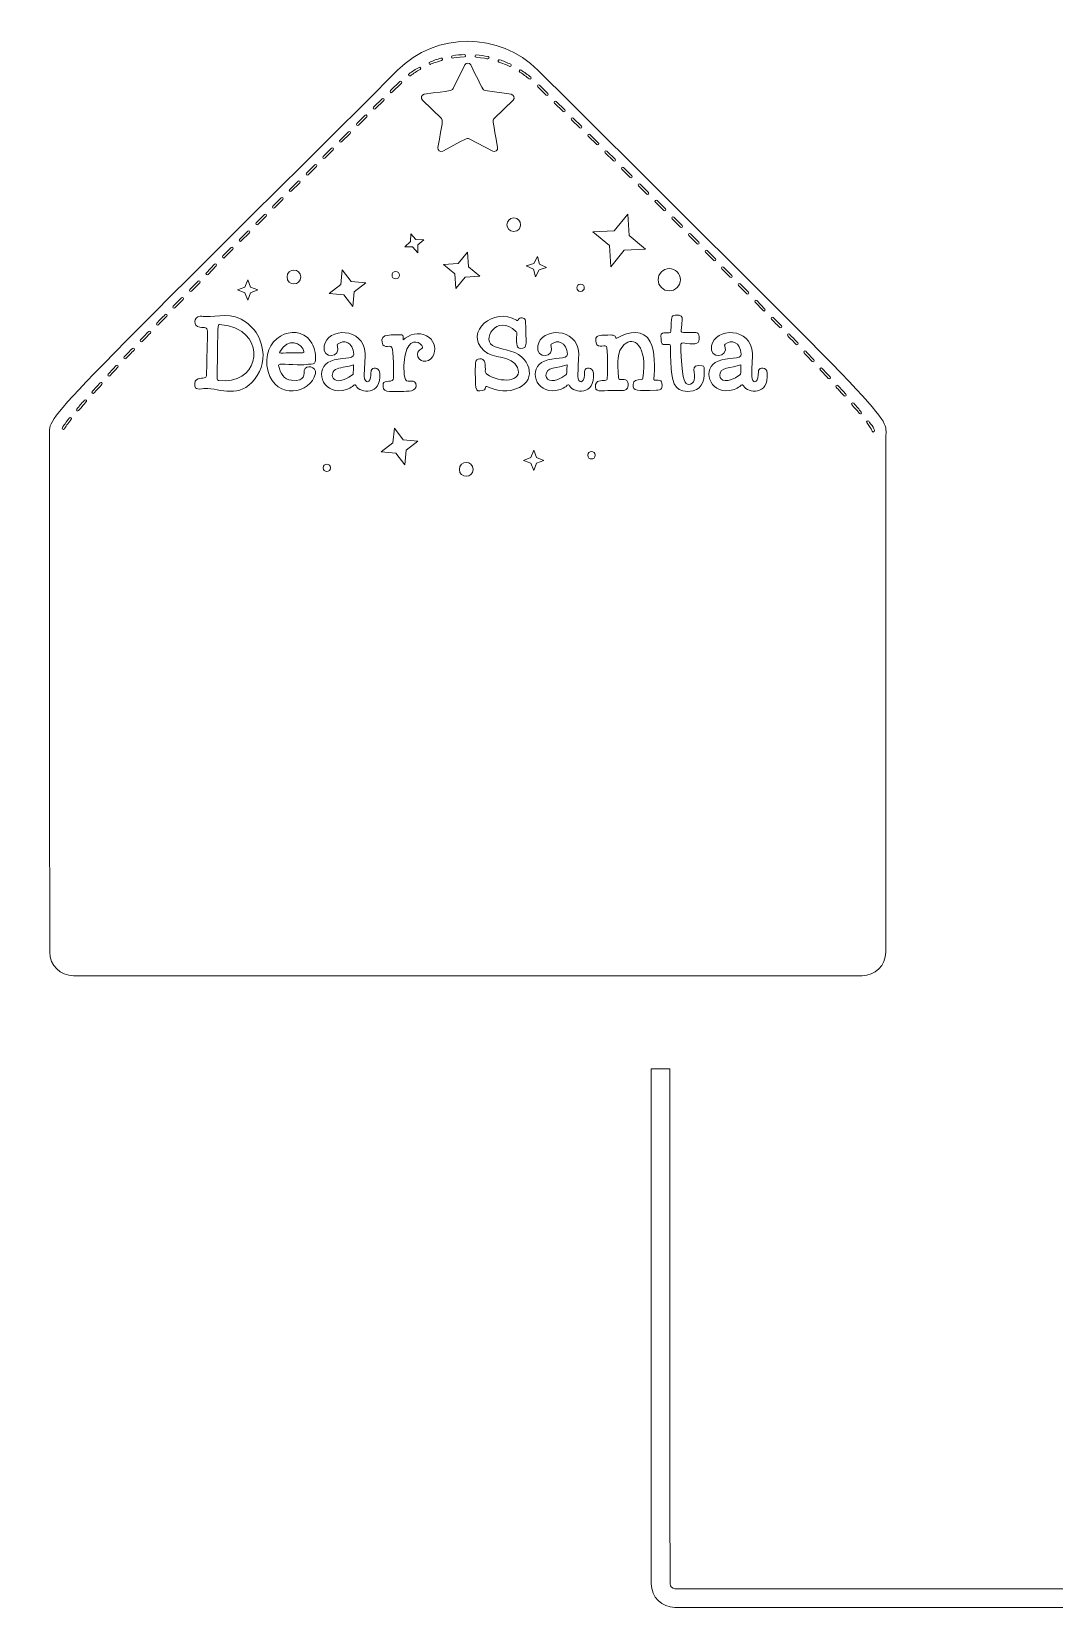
# Model space of a CAD drawing. Header units: inches. Extents: x 0.9 to 13, y 0.4 to 9.7.
# Drawn here: x 0.89 to 6.93, y 0.37 to 9.69 of the extents above; entities that cross this region are included whole.
import ezdxf

# ---------------------------------------------------------------- set-up
doc = ezdxf.new("R2010")
doc.units = ezdxf.units.IN
doc.header["$MEASUREMENT"] = 0
doc.layers.add('_U+0421_U+043B_U+043E_U+0439 1', color=7, linetype='Continuous')

msp = doc.modelspace()

# ---------------------------------------------------------------- linework, layer by layer
at = {"layer": '_U+0421_U+043B_U+043E_U+0439 1', "color": 7, "lineweight": 9, "true_color": 0xffffff}
for points in [[(4.4106, 8.6104), (4.3308, 8.5131), (4.2052, 8.5056), (4.3025, 8.4258), (4.31, 8.3002), (4.3898, 8.3974), (4.5154, 8.405), (4.4182, 8.4848), (4.4106, 8.6104)], [(3.1698, 8.3825), (3.1708, 8.429), (3.2055, 8.4598), (3.1591, 8.4608), (3.1282, 8.4955), (3.1273, 8.4491), (3.0925, 8.4182), (3.139, 8.4173), (3.1698, 8.3825)], [(3.5358, 8.2446), (3.4686, 8.2998), (3.4634, 8.3866), (3.4082, 8.3193), (3.3214, 8.3141), (3.3886, 8.259), (3.3938, 8.1722), (3.449, 8.2394), (3.5358, 8.2446)], [(3.8528, 8.2854), (3.8659, 8.2408), (3.8865, 8.2824), (3.9311, 8.2955), (3.8895, 8.3162), (3.8764, 8.3607), (3.8557, 8.3191), (3.8112, 8.306), (3.8528, 8.2854)], [(2.1647, 8.1026), (2.1817, 8.1458), (2.2249, 8.1628), (2.1817, 8.1797), (2.1647, 8.223), (2.1478, 8.1797), (2.1045, 8.1628), (2.1478, 8.1458), (2.1647, 8.1026)], [(2.7145, 8.1945), (2.6456, 8.1416), (2.7322, 8.1336), (2.7851, 8.0646), (2.7931, 8.1512), (2.8621, 8.2041), (2.7755, 8.2122), (2.7226, 8.2811), (2.7145, 8.1945)], [(3.0312, 7.3459), (3.0232, 7.2594), (2.9542, 7.2064), (3.0408, 7.1984), (3.0937, 7.1294), (3.1017, 7.216), (3.1707, 7.269), (3.0841, 7.277), (3.0312, 7.3459)], [(3.8553, 7.2154), (3.8383, 7.1721), (3.7951, 7.1552), (3.8383, 7.1382), (3.8553, 7.095), (3.8722, 7.1382), (3.9154, 7.1552), (3.8722, 7.1721), (3.8553, 7.2154)]]:
    msp.add_lwpolyline(points, dxfattribs=at)
at = {"layer": '_U+0421_U+043B_U+043E_U+0439 1', "color": 12, "lineweight": 9, "true_color": 0xe30613}
for points, knots in [([(3.88, 9.4618), (3.651, 9.6909), (3.2796, 9.6912), (3.0504, 9.4618), (0.887, 7.3067), (0.9935, 7.4288), (0.9935, 7.292), (0.9935, 5.2365), (0.9942, 4.5053), (0.9946, 4.2468), (0.9948, 4.1695), (1.0575, 4.107), (1.1347, 4.107), (1.2131, 4.107), (5.7172, 4.107), (5.7956, 4.107), (5.8728, 4.107), (5.9355, 4.1695), (5.9357, 4.2468), (5.9369, 4.9602), (5.9368, 7.3056), (5.9368, 7.2926), (5.9368, 7.4287), (6.0414, 7.3087), (3.88, 9.4618)], [0, 0, 0, 0, 1, 1, 1, 2, 2, 2, 3, 3, 3, 4, 4, 4, 5, 5, 5, 6, 6, 6, 7, 7, 7, 8, 8, 8, 8]), ([(3.7332, 9.2861), (3.7332, 9.2861), (3.6211, 9.1768), (3.6211, 9.1768), (3.6089, 9.1649), (3.6159, 9.1563), (3.6419, 9.0049), (3.6447, 8.9887), (3.6276, 8.9762), (3.613, 8.9839), (3.613, 8.9839), (3.4744, 9.0568), (3.4744, 9.0568), (3.4605, 9.0641), (3.4604, 9.0591), (3.3173, 8.9839), (3.3027, 8.9762), (3.2856, 8.9887), (3.2884, 9.0049), (3.3144, 9.1563), (3.3214, 9.1649), (3.3092, 9.1768), (3.3092, 9.1768), (3.1971, 9.2861), (3.1971, 9.2861), (3.1852, 9.2976), (3.1918, 9.3177), (3.2081, 9.3201), (3.369, 9.3434), (3.3712, 9.3396), (3.378, 9.3535), (3.378, 9.3535), (3.4473, 9.4938), (3.4473, 9.4938), (3.4546, 9.5086), (3.4757, 9.5086), (3.483, 9.4938), (3.5578, 9.3422), (3.5532, 9.3446), (3.5673, 9.3426), (3.5673, 9.3426), (3.7222, 9.32), (3.7222, 9.32), (3.7385, 9.3177), (3.7451, 9.2976), (3.7332, 9.2861)], [0, 0, 0, 0, 1, 1, 1, 2, 2, 2, 3, 3, 3, 4, 4, 4, 5, 5, 5, 6, 6, 6, 7, 7, 7, 8, 8, 8, 9, 9, 9, 10, 10, 10, 11, 11, 11, 12, 12, 12, 13, 13, 13, 14, 14, 14, 15, 15, 15, 15]), ([(9.3806, 3.5566), (9.3806, 3.5566), (9.3799, 0.7548), (9.3795, 0.511), (9.3794, 0.4951), (9.3664, 0.4822), (9.3505, 0.4822), (9.3505, 0.4822), (4.6897, 0.4822), (4.6897, 0.4822), (4.6737, 0.4822), (4.6607, 0.4951), (4.6607, 0.511), (4.6602, 0.7548), (4.6595, 3.5566), (4.6595, 3.5566), (4.6595, 3.5566), (4.5484, 3.5566), (4.5484, 3.5566), (4.5484, 3.5566), (4.5491, 0.7694), (4.5496, 0.5108), (4.5497, 0.4336), (4.6124, 0.3711), (4.6897, 0.3711), (4.6897, 0.3711), (9.3505, 0.3711), (9.3505, 0.3711), (9.4278, 0.3711), (9.4904, 0.4336), (9.4906, 0.5108), (9.491, 0.7694), (9.4917, 3.5566), (9.4917, 3.5566), (9.4917, 3.5566), (9.3806, 3.5566), (9.3806, 3.5566)], [0, 0, 0, 0, 1, 1, 1, 2, 2, 2, 3, 3, 3, 4, 4, 4, 5, 5, 5, 6, 6, 6, 7, 7, 7, 8, 8, 8, 9, 9, 9, 10, 10, 10, 11, 11, 11, 12, 12, 12, 12])]:
    msp.add_open_spline(points, degree=3, knots=knots, dxfattribs=at)
at = {"layer": '_U+0421_U+043B_U+043E_U+0439 1', "color": 7, "lineweight": 9, "true_color": 0xffffff}
for points, knots in [([(3.3068, 9.5334), (3.2842, 9.5271), (3.2618, 9.5193), (3.2402, 9.5104), (3.2333, 9.5075), (3.2353, 9.497), (3.2429, 9.497), (3.2429, 9.497), (3.2796, 9.5114), (3.3105, 9.52), (3.3193, 9.5224), (3.3157, 9.5358), (3.3068, 9.5334)], [0, 0, 0, 0, 1, 1, 1, 2, 2, 2, 3, 3, 3, 4, 4, 4, 4]), ([(3.3766, 9.5344), (3.3766, 9.5344), (3.4086, 9.5396), (3.4461, 9.5408), (3.4559, 9.5411), (3.4542, 9.5559), (3.4456, 9.5547), (3.4222, 9.5539), (3.3987, 9.5517), (3.3756, 9.5482), (3.3672, 9.5469), (3.3681, 9.5344), (3.3766, 9.5344)], [0, 0, 0, 0, 1, 1, 1, 2, 2, 2, 3, 3, 3, 4, 4, 4, 4]), ([(3.5148, 9.539), (3.5515, 9.5358), (3.5842, 9.5289), (3.5842, 9.5289), (3.5925, 9.5289), (3.5938, 9.5409), (3.5857, 9.5426), (3.5628, 9.5474), (3.5394, 9.5508), (3.516, 9.5528), (3.5071, 9.5539), (3.5055, 9.5398), (3.5148, 9.539)], [0, 0, 0, 0, 1, 1, 1, 2, 2, 2, 3, 3, 3, 4, 4, 4, 4]), ([(3.6491, 9.5109), (3.6777, 9.5012), (3.7158, 9.4843), (3.7158, 9.4843), (3.7231, 9.4843), (3.7254, 9.4943), (3.7188, 9.4975), (3.6977, 9.5076), (3.6758, 9.5166), (3.6536, 9.5241), (3.6449, 9.527), (3.6404, 9.5139), (3.6491, 9.5109)], [0, 0, 0, 0, 1, 1, 1, 2, 2, 2, 3, 3, 3, 4, 4, 4, 4]), ([(3.1263, 9.4299), (3.1446, 9.4435), (3.164, 9.4561), (3.1839, 9.4674), (3.1918, 9.4719), (3.185, 9.484), (3.177, 9.4794), (3.1567, 9.4679), (3.1368, 9.455), (3.118, 9.441), (3.1107, 9.4356), (3.1189, 9.4244), (3.1263, 9.4299)], [0, 0, 0, 0, 1, 1, 1, 2, 2, 2, 3, 3, 3, 4, 4, 4, 4]), ([(3.7728, 9.4515), (3.7919, 9.4392), (3.8106, 9.4255), (3.8282, 9.4109), (3.8353, 9.405), (3.8441, 9.4157), (3.8371, 9.4216), (3.8191, 9.4365), (3.7999, 9.4505), (3.7803, 9.4632), (3.7725, 9.4682), (3.765, 9.4564), (3.7728, 9.4515)], [0, 0, 0, 0, 1, 1, 1, 2, 2, 2, 3, 3, 3, 4, 4, 4, 4]), ([(3.0182, 9.3316), (3.0182, 9.3316), (3.0738, 9.3856), (3.0738, 9.3856), (3.0804, 9.392), (3.0709, 9.402), (3.0642, 9.3957), (3.0642, 9.3957), (3.0086, 9.3415), (3.0086, 9.3415), (3.002, 9.3351), (3.0117, 9.3251), (3.0182, 9.3316)], [0, 0, 0, 0, 1, 1, 1, 2, 2, 2, 3, 3, 3, 4, 4, 4, 4]), ([(3.9287, 9.3153), (3.9353, 9.3089), (3.945, 9.3189), (3.9384, 9.3253), (3.9384, 9.3253), (3.8886, 9.3739), (3.8886, 9.3739), (3.882, 9.3803), (3.8723, 9.3703), (3.8789, 9.3639), (3.8789, 9.3639), (3.9287, 9.3153), (3.9287, 9.3153)], [0, 0, 0, 0, 1, 1, 1, 2, 2, 2, 3, 3, 3, 4, 4, 4, 4]), ([(2.9187, 9.2343), (2.9187, 9.2343), (2.9684, 9.283), (2.9684, 9.283), (2.975, 9.2894), (2.9654, 9.2993), (2.9587, 9.2929), (2.9587, 9.2929), (2.909, 9.2443), (2.909, 9.2443), (2.9024, 9.2378), (2.9121, 9.2279), (2.9187, 9.2343)], [0, 0, 0, 0, 1, 1, 1, 2, 2, 2, 3, 3, 3, 4, 4, 4, 4]), ([(4.0283, 9.2181), (4.0348, 9.2117), (4.0445, 9.2216), (4.038, 9.228), (4.038, 9.228), (3.9882, 9.2767), (3.9882, 9.2767), (3.9816, 9.2831), (3.9719, 9.2731), (3.9785, 9.2667), (3.9785, 9.2667), (4.0283, 9.2181), (4.0283, 9.2181)], [0, 0, 0, 0, 1, 1, 1, 2, 2, 2, 3, 3, 3, 4, 4, 4, 4]), ([(2.8192, 9.137), (2.8192, 9.137), (2.8689, 9.1857), (2.8689, 9.1857), (2.8755, 9.1921), (2.8658, 9.202), (2.8592, 9.1956), (2.8592, 9.1956), (2.8095, 9.1469), (2.8095, 9.1469), (2.8029, 9.1405), (2.8126, 9.1306), (2.8192, 9.137)], [0, 0, 0, 0, 1, 1, 1, 2, 2, 2, 3, 3, 3, 4, 4, 4, 4]), ([(4.1277, 9.1208), (4.1343, 9.1143), (4.144, 9.1243), (4.1375, 9.1307), (4.1375, 9.1307), (4.0877, 9.1794), (4.0877, 9.1794), (4.0812, 9.1858), (4.0714, 9.1759), (4.078, 9.1694), (4.078, 9.1694), (4.1277, 9.1208), (4.1277, 9.1208)], [0, 0, 0, 0, 1, 1, 1, 2, 2, 2, 3, 3, 3, 4, 4, 4, 4]), ([(2.7198, 9.0396), (2.7198, 9.0396), (2.7695, 9.0883), (2.7695, 9.0883), (2.7761, 9.0948), (2.7663, 9.1047), (2.7598, 9.0982), (2.7598, 9.0982), (2.7101, 9.0495), (2.7101, 9.0495), (2.7035, 9.0431), (2.7133, 9.0332), (2.7198, 9.0396)], [0, 0, 0, 0, 1, 1, 1, 2, 2, 2, 3, 3, 3, 4, 4, 4, 4]), ([(4.2271, 9.0233), (4.2337, 9.0169), (4.2434, 9.0268), (4.2368, 9.0332), (4.2368, 9.0332), (4.1872, 9.082), (4.1872, 9.082), (4.1806, 9.0884), (4.1709, 9.0785), (4.1774, 9.072), (4.1774, 9.072), (4.2271, 9.0233), (4.2271, 9.0233)], [0, 0, 0, 0, 1, 1, 1, 2, 2, 2, 3, 3, 3, 4, 4, 4, 4]), ([(2.6108, 8.952), (2.6108, 8.952), (2.6604, 9.0007), (2.6604, 9.0007), (2.667, 9.0072), (2.6767, 8.9973), (2.6702, 8.9908), (2.6702, 8.9908), (2.6205, 8.9421), (2.6205, 8.9421), (2.614, 8.9356), (2.6043, 8.9455), (2.6108, 8.952)], [0, 0, 0, 0, 1, 1, 1, 2, 2, 2, 3, 3, 3, 4, 4, 4, 4]), ([(4.3263, 8.9257), (4.3329, 8.9193), (4.3426, 8.9292), (4.3361, 8.9357), (4.3361, 8.9357), (4.2865, 8.9844), (4.2865, 8.9844), (4.2799, 8.9909), (4.2702, 8.9809), (4.2767, 8.9745), (4.2767, 8.9745), (4.3263, 8.9257), (4.3263, 8.9257)], [0, 0, 0, 0, 1, 1, 1, 2, 2, 2, 3, 3, 3, 4, 4, 4, 4]), ([(2.5612, 8.9031), (2.5612, 8.9031), (2.5117, 8.8543), (2.5117, 8.8543), (2.5051, 8.8478), (2.5149, 8.8379), (2.5214, 8.8444), (2.5214, 8.8444), (2.571, 8.8932), (2.571, 8.8932), (2.5775, 8.8997), (2.5678, 8.9096), (2.5612, 8.9031)], [0, 0, 0, 0, 1, 1, 1, 2, 2, 2, 3, 3, 3, 4, 4, 4, 4]), ([(4.4255, 8.8281), (4.432, 8.8216), (4.4418, 8.8315), (4.4352, 8.838), (4.4352, 8.838), (4.3857, 8.8868), (4.3857, 8.8868), (4.3791, 8.8933), (4.3694, 8.8834), (4.3759, 8.8769), (4.3759, 8.8769), (4.4255, 8.8281), (4.4255, 8.8281)], [0, 0, 0, 0, 1, 1, 1, 2, 2, 2, 3, 3, 3, 4, 4, 4, 4]), ([(2.4224, 8.7466), (2.4224, 8.7466), (2.4719, 8.7955), (2.4719, 8.7955), (2.4784, 8.802), (2.4686, 8.8119), (2.4621, 8.8054), (2.4621, 8.8054), (2.4126, 8.7565), (2.4126, 8.7565), (2.4061, 8.75), (2.4159, 8.7402), (2.4224, 8.7466)], [0, 0, 0, 0, 1, 1, 1, 2, 2, 2, 3, 3, 3, 4, 4, 4, 4]), ([(4.5244, 8.7303), (4.5309, 8.7238), (4.5407, 8.7337), (4.5342, 8.7401), (4.5342, 8.7401), (4.4847, 8.7891), (4.4847, 8.7891), (4.4782, 8.7955), (4.4684, 8.7856), (4.475, 8.7792), (4.475, 8.7792), (4.5244, 8.7303), (4.5244, 8.7303)], [0, 0, 0, 0, 1, 1, 1, 2, 2, 2, 3, 3, 3, 4, 4, 4, 4]), ([(2.3236, 8.6487), (2.3236, 8.6487), (2.373, 8.6977), (2.373, 8.6977), (2.3795, 8.7042), (2.3697, 8.714), (2.3632, 8.7075), (2.3632, 8.7075), (2.3138, 8.6586), (2.3138, 8.6586), (2.3073, 8.6521), (2.3171, 8.6422), (2.3236, 8.6487)], [0, 0, 0, 0, 1, 1, 1, 2, 2, 2, 3, 3, 3, 4, 4, 4, 4]), ([(4.6233, 8.6323), (4.6298, 8.6259), (4.6396, 8.6357), (4.6331, 8.6422), (4.6331, 8.6422), (4.5837, 8.6912), (4.5837, 8.6912), (4.5771, 8.6977), (4.5674, 8.6878), (4.5739, 8.6813), (4.5739, 8.6813), (4.6233, 8.6323), (4.6233, 8.6323)], [0, 0, 0, 0, 1, 1, 1, 2, 2, 2, 3, 3, 3, 4, 4, 4, 4]), ([(2.2644, 8.6095), (2.2644, 8.6095), (2.2151, 8.5604), (2.2151, 8.5604), (2.2086, 8.5539), (2.2184, 8.5441), (2.2249, 8.5506), (2.2249, 8.5506), (2.2742, 8.5997), (2.2742, 8.5997), (2.2807, 8.6062), (2.2709, 8.616), (2.2644, 8.6095)], [0, 0, 0, 0, 1, 1, 1, 2, 2, 2, 3, 3, 3, 4, 4, 4, 4]), ([(3.7372, 8.5081), (3.7907, 8.5081), (3.7908, 8.5891), (3.7372, 8.5891), (3.6837, 8.5891), (3.6836, 8.5081), (3.7372, 8.5081)], [0, 0, 0, 0, 1, 1, 1, 2, 2, 2, 2]), ([(4.7219, 8.5342), (4.7284, 8.5277), (4.7382, 8.5375), (4.7317, 8.544), (4.7317, 8.544), (4.6824, 8.5931), (4.6824, 8.5931), (4.6759, 8.5996), (4.6661, 8.5898), (4.6726, 8.5833), (4.6726, 8.5833), (4.7219, 8.5342), (4.7219, 8.5342)], [0, 0, 0, 0, 1, 1, 1, 2, 2, 2, 3, 3, 3, 4, 4, 4, 4]), ([(2.1264, 8.4524), (2.1264, 8.4524), (2.1756, 8.5015), (2.1756, 8.5015), (2.1821, 8.508), (2.1723, 8.5178), (2.1658, 8.5113), (2.1658, 8.5113), (2.1165, 8.4622), (2.1165, 8.4622), (2.1101, 8.4557), (2.1199, 8.4459), (2.1264, 8.4524)], [0, 0, 0, 0, 1, 1, 1, 2, 2, 2, 3, 3, 3, 4, 4, 4, 4]), ([(4.8204, 8.4359), (4.8269, 8.4294), (4.8367, 8.4392), (4.8302, 8.4457), (4.8302, 8.4457), (4.781, 8.4949), (4.781, 8.4949), (4.7745, 8.5014), (4.7647, 8.4916), (4.7712, 8.4851), (4.7712, 8.4851), (4.8204, 8.4359), (4.8204, 8.4359)], [0, 0, 0, 0, 1, 1, 1, 2, 2, 2, 3, 3, 3, 4, 4, 4, 4]), ([(2.0281, 8.3539), (2.0281, 8.3539), (2.0772, 8.4031), (2.0772, 8.4031), (2.0837, 8.4097), (2.0738, 8.4195), (2.0673, 8.413), (2.0673, 8.413), (2.0182, 8.3637), (2.0182, 8.3637), (2.0117, 8.3572), (2.0216, 8.3474), (2.0281, 8.3539)], [0, 0, 0, 0, 1, 1, 1, 2, 2, 2, 3, 3, 3, 4, 4, 4, 4]), ([(4.9285, 8.3472), (4.9285, 8.3472), (4.8794, 8.3965), (4.8794, 8.3965), (4.8729, 8.403), (4.8631, 8.3932), (4.8695, 8.3867), (4.8695, 8.3867), (4.9187, 8.3374), (4.9187, 8.3374), (4.9252, 8.3309), (4.935, 8.3407), (4.9285, 8.3472)], [0, 0, 0, 0, 1, 1, 1, 2, 2, 2, 3, 3, 3, 4, 4, 4, 4]), ([(1.93, 8.2552), (1.93, 8.2552), (1.979, 8.3046), (1.979, 8.3046), (1.9855, 8.3111), (1.9757, 8.3209), (1.9692, 8.3144), (1.9692, 8.3144), (1.9201, 8.265), (1.9201, 8.265), (1.9137, 8.2585), (1.9235, 8.2487), (1.93, 8.2552)], [0, 0, 0, 0, 1, 1, 1, 2, 2, 2, 3, 3, 3, 4, 4, 4, 4]), ([(5.0167, 8.2387), (5.0232, 8.2322), (5.033, 8.242), (5.0266, 8.2485), (5.0266, 8.2485), (4.9776, 8.2979), (4.9776, 8.2979), (4.9711, 8.3044), (4.9612, 8.2946), (4.9677, 8.2881), (4.9677, 8.2881), (5.0167, 8.2387), (5.0167, 8.2387)], [0, 0, 0, 0, 1, 1, 1, 2, 2, 2, 3, 3, 3, 4, 4, 4, 4]), ([(1.8712, 8.2156), (1.8712, 8.2156), (1.8223, 8.166), (1.8223, 8.166), (1.8159, 8.1595), (1.8258, 8.1497), (1.8322, 8.1563), (1.8322, 8.1563), (1.8811, 8.2058), (1.8811, 8.2058), (1.8875, 8.2123), (1.8776, 8.2221), (1.8712, 8.2156)], [0, 0, 0, 0, 1, 1, 1, 2, 2, 2, 3, 3, 3, 4, 4, 4, 4]), ([(2.4779, 8.2396), (2.4779, 8.2931), (2.3969, 8.2932), (2.3969, 8.2396), (2.3969, 8.1861), (2.4779, 8.186), (2.4779, 8.2396)], [0, 0, 0, 0, 1, 1, 1, 2, 2, 2, 2]), ([(3.0393, 8.228), (3.0683, 8.228), (3.0684, 8.272), (3.0393, 8.272), (3.0102, 8.272), (3.0102, 8.228), (3.0393, 8.228)], [0, 0, 0, 0, 1, 1, 1, 2, 2, 2, 2]), ([(4.5902, 8.2234), (4.5902, 8.1869), (4.6198, 8.1574), (4.6562, 8.1574), (4.6926, 8.1574), (4.7222, 8.1869), (4.7222, 8.2234), (4.7222, 8.2598), (4.6926, 8.2893), (4.6562, 8.2893), (4.6198, 8.2893), (4.5902, 8.2598), (4.5902, 8.2234)], [0, 0, 0, 0, 1, 1, 1, 2, 2, 2, 3, 3, 3, 4, 4, 4, 4]), ([(5.1144, 8.1397), (5.1209, 8.1332), (5.1308, 8.1429), (5.1243, 8.1495), (5.1243, 8.1495), (5.0755, 8.199), (5.0755, 8.199), (5.069, 8.2055), (5.0591, 8.1958), (5.0656, 8.1893), (5.0656, 8.1893), (5.1144, 8.1397), (5.1144, 8.1397)], [0, 0, 0, 0, 1, 1, 1, 2, 2, 2, 3, 3, 3, 4, 4, 4, 4]), ([(1.7735, 8.1165), (1.7735, 8.1165), (1.7248, 8.0668), (1.7248, 8.0668), (1.7184, 8.0603), (1.7283, 8.0506), (1.7347, 8.0571), (1.7347, 8.0571), (1.7834, 8.1067), (1.7834, 8.1067), (1.7899, 8.1133), (1.7799, 8.123), (1.7735, 8.1165)], [0, 0, 0, 0, 1, 1, 1, 2, 2, 2, 3, 3, 3, 4, 4, 4, 4]), ([(4.1319, 8.1539), (4.1609, 8.1539), (4.161, 8.1979), (4.1319, 8.1979), (4.1028, 8.1979), (4.1028, 8.1539), (4.1319, 8.1539)], [0, 0, 0, 0, 1, 1, 1, 2, 2, 2, 2]), ([(1.6762, 8.017), (1.6596, 8), (1.6434, 7.9834), (1.6277, 7.9672), (1.6213, 7.9606), (1.6313, 7.9509), (1.6377, 7.9575), (1.6534, 7.9737), (1.6695, 7.9903), (1.6862, 8.0073), (1.6926, 8.0139), (1.6826, 8.0236), (1.6762, 8.017)], [0, 0, 0, 0, 1, 1, 1, 2, 2, 2, 3, 3, 3, 4, 4, 4, 4]), ([(2.237, 7.8682), (2.2676, 7.7854), (2.2583, 7.7181), (2.2207, 7.6568), (2.1385, 7.5226), (2.0251, 7.5701), (1.9285, 7.5803), (1.8999, 7.5833), (1.8564, 7.5642), (1.8518, 7.5939), (1.8483, 7.6169), (1.8556, 7.633), (1.8718, 7.6379), (1.8985, 7.646), (1.9208, 7.6324), (1.9213, 7.6646), (1.9256, 7.9812), (1.9441, 7.9319), (1.8817, 7.9425), (1.8407, 7.9495), (1.8418, 8.0034), (1.8843, 8.0069), (1.8962, 8.0078), (1.908, 8.0061), (1.9199, 8.0052), (1.9786, 8.0007), (2.0743, 8.037), (2.1567, 7.9702), (2.1909, 7.9424), (2.2214, 7.9107), (2.237, 7.8682)], [0, 0, 0, 0, 1, 1, 1, 2, 2, 2, 3, 3, 3, 4, 4, 4, 5, 5, 5, 6, 6, 6, 7, 7, 7, 8, 8, 8, 9, 9, 9, 10, 10, 10, 10]), ([(3.6915, 7.8091), (3.6694, 7.8137), (3.6476, 7.8195), (3.6262, 7.8267), (3.5318, 7.8589), (3.6399, 8.0278), (3.7495, 7.9177), (3.754, 7.9132), (3.7562, 7.9086), (3.7557, 7.9023), (3.7498, 7.829), (3.7577, 7.8188), (3.7761, 7.8174), (3.8252, 7.8136), (3.8068, 7.851), (3.8067, 7.9789), (3.8037, 8.0059), (3.7689, 8.0006), (3.7635, 7.9867), (3.7606, 7.9791), (3.7579, 7.9807), (3.7526, 7.984), (3.6227, 8.0648), (3.439, 7.9157), (3.5612, 7.802), (3.6114, 7.7552), (3.7288, 7.7773), (3.7592, 7.7041), (3.7938, 7.6204), (3.6588, 7.6078), (3.5779, 7.6657), (3.5716, 7.6702), (3.5689, 7.6748), (3.569, 7.6823), (3.5693, 7.6997), (3.5689, 7.7172), (3.5659, 7.7343), (3.5607, 7.7644), (3.5101, 7.7651), (3.5101, 7.729), (3.5098, 7.5708), (3.5056, 7.5588), (3.5502, 7.5673), (3.5644, 7.57), (3.5683, 7.5734), (3.5706, 7.5877), (3.5715, 7.5935), (3.5734, 7.5937), (3.5781, 7.5918), (3.6465, 7.5637), (3.6987, 7.5534), (3.77, 7.5856), (3.8694, 7.6307), (3.8448, 7.7768), (3.6915, 7.8091)], [0, 0, 0, 0, 1, 1, 1, 2, 2, 2, 3, 3, 3, 4, 4, 4, 5, 5, 5, 6, 6, 6, 7, 7, 7, 8, 8, 8, 9, 9, 9, 10, 10, 10, 11, 11, 11, 12, 12, 12, 13, 13, 13, 14, 14, 14, 15, 15, 15, 16, 16, 16, 17, 17, 17, 18, 18, 18, 18]), ([(4.8515, 7.7144), (4.7701, 7.7265), (4.8163, 7.6686), (4.8033, 7.6284), (4.7988, 7.6143), (4.7857, 7.6041), (4.7725, 7.6043), (4.7494, 7.6047), (4.7357, 7.6221), (4.7274, 7.7664), (4.7204, 7.8878), (4.7157, 7.8386), (4.807, 7.8451), (4.8244, 7.8463), (4.8322, 7.854), (4.8326, 7.8715), (4.8337, 7.9181), (4.8201, 7.9113), (4.7739, 7.9113), (4.7739, 7.9112), (4.7739, 7.9111), (4.7739, 7.911), (4.71, 7.911), (4.7268, 7.9002), (4.7332, 7.9891), (4.7342, 8.004), (4.7305, 8.0166), (4.6908, 8.0131), (4.6669, 8.0109), (4.6685, 8.0057), (4.6658, 7.919), (4.665, 7.894), (4.6055, 7.9272), (4.6065, 7.8904), (4.6081, 7.8408), (4.6126, 7.8355), (4.6511, 7.8408), (4.6737, 7.8439), (4.6564, 7.8278), (4.6674, 7.6961), (4.6752, 7.6017), (4.6985, 7.5475), (4.798, 7.5667), (4.8561, 7.5779), (4.8687, 7.6455), (4.8616, 7.7045), (4.8609, 7.7104), (4.8572, 7.7136), (4.8515, 7.7144)], [0, 0, 0, 0, 1, 1, 1, 2, 2, 2, 3, 3, 3, 4, 4, 4, 5, 5, 5, 6, 6, 6, 7, 7, 7, 8, 8, 8, 9, 9, 9, 10, 10, 10, 11, 11, 11, 12, 12, 12, 13, 13, 13, 14, 14, 14, 15, 15, 15, 16, 16, 16, 16]), ([(5.2118, 8.0405), (5.2182, 8.0339), (5.2282, 8.0436), (5.2218, 8.0502), (5.2218, 8.0502), (5.1731, 8.0999), (5.1731, 8.0999), (5.1667, 8.1064), (5.1567, 8.0967), (5.1632, 8.0901), (5.1632, 8.0901), (5.2118, 8.0405), (5.2118, 8.0405)], [0, 0, 0, 0, 1, 1, 1, 2, 2, 2, 3, 3, 3, 4, 4, 4, 4]), ([(1.5793, 7.9172), (1.5627, 7.9), (1.5466, 7.8833), (1.5311, 7.8672), (1.5247, 7.8605), (1.5347, 7.8509), (1.5411, 7.8575), (1.5566, 7.8737), (1.5727, 7.8904), (1.5893, 7.9076), (1.5957, 7.9142), (1.5857, 7.9238), (1.5793, 7.9172)], [0, 0, 0, 0, 1, 1, 1, 2, 2, 2, 3, 3, 3, 4, 4, 4, 4]), ([(2.1005, 7.9338), (2.0683, 7.9494), (2.0336, 7.9543), (1.9985, 7.9576), (1.9846, 7.9589), (1.9895, 7.9667), (1.9837, 7.6741), (1.9837, 7.6741), (1.9833, 7.6741), (1.9833, 7.6741), (1.9833, 7.6618), (1.9835, 7.6496), (1.9833, 7.6373), (1.9832, 7.631), (1.9855, 7.6283), (1.9921, 7.6275), (2.2221, 7.6001), (2.2684, 7.8526), (2.1005, 7.9338)], [0, 0, 0, 0, 1, 1, 1, 2, 2, 2, 3, 3, 3, 4, 4, 4, 5, 5, 5, 6, 6, 6, 6]), ([(2.5345, 7.8618), (2.5587, 7.8281), (2.5673, 7.7894), (2.5659, 7.7486), (2.5653, 7.7302), (2.5578, 7.725), (2.539, 7.7242), (2.5194, 7.7233), (2.5, 7.7201), (2.4839, 7.7207), (2.4105, 7.7179), (2.3432, 7.7325), (2.3471, 7.716), (2.3582, 7.6682), (2.377, 7.634), (2.4229, 7.6285), (2.5123, 7.6178), (2.4949, 7.6717), (2.4985, 7.687), (2.5075, 7.7257), (2.5733, 7.71), (2.5647, 7.6695), (2.5389, 7.5485), (2.3332, 7.5107), (2.2853, 7.6811), (2.2306, 7.8761), (2.4493, 7.9805), (2.5345, 7.8618)], [0, 0, 0, 0, 1, 1, 1, 2, 2, 2, 3, 3, 3, 4, 4, 4, 5, 5, 5, 6, 6, 6, 7, 7, 7, 8, 8, 8, 9, 9, 9, 9]), ([(2.9453, 7.6715), (2.9562, 7.5361), (2.829, 7.5511), (2.8048, 7.5961), (2.801, 7.6032), (2.7977, 7.6043), (2.7911, 7.5988), (2.7711, 7.5822), (2.7482, 7.5719), (2.7224, 7.5677), (2.6031, 7.5486), (2.5548, 7.7016), (2.6553, 7.7426), (2.7078, 7.7641), (2.7936, 7.7517), (2.7916, 7.7822), (2.7866, 7.8574), (2.7327, 7.8702), (2.6962, 7.8422), (2.6913, 7.8385), (2.6932, 7.8347), (2.6949, 7.8303), (2.7199, 7.7648), (2.6021, 7.7472), (2.6162, 7.8316), (2.6345, 7.9422), (2.8515, 7.9445), (2.8583, 7.7879), (2.8593, 7.765), (2.8528, 7.6883), (2.8538, 7.6528), (2.8552, 7.6079), (2.8906, 7.6085), (2.8917, 7.6588), (2.8919, 7.6682), (2.8931, 7.6774), (2.8945, 7.6867), (2.8974, 7.7056), (2.9422, 7.71), (2.9453, 7.6715)], [0, 0, 0, 0, 1, 1, 1, 2, 2, 2, 3, 3, 3, 4, 4, 4, 5, 5, 5, 6, 6, 6, 7, 7, 7, 8, 8, 8, 9, 9, 9, 10, 10, 10, 11, 11, 11, 12, 12, 12, 13, 13, 13, 13]), ([(4.0673, 7.5961), (4.0635, 7.6032), (4.0602, 7.6043), (4.0536, 7.5988), (4.0336, 7.5822), (4.0107, 7.5719), (3.9849, 7.5677), (3.8655, 7.5486), (3.8173, 7.7016), (3.9178, 7.7426), (3.9703, 7.7641), (4.0561, 7.7517), (4.0541, 7.7822), (4.0491, 7.8574), (3.9952, 7.8702), (3.9586, 7.8422), (3.9538, 7.8385), (3.9557, 7.8347), (3.9574, 7.8302), (3.9823, 7.7647), (3.8646, 7.7472), (3.8787, 7.8316), (3.897, 7.9422), (4.114, 7.9444), (4.1208, 7.7879), (4.1218, 7.765), (4.1153, 7.6883), (4.1163, 7.6528), (4.1176, 7.6078), (4.1531, 7.6084), (4.1542, 7.6588), (4.1544, 7.6682), (4.1556, 7.6774), (4.157, 7.6867), (4.1599, 7.7056), (4.2047, 7.71), (4.2078, 7.6715), (4.2187, 7.5363), (4.0916, 7.5508), (4.0673, 7.5961)], [0, 0, 0, 0, 1, 1, 1, 2, 2, 2, 3, 3, 3, 4, 4, 4, 5, 5, 5, 6, 6, 6, 7, 7, 7, 8, 8, 8, 9, 9, 9, 10, 10, 10, 11, 11, 11, 12, 12, 12, 13, 13, 13, 13]), ([(4.5976, 7.6281), (4.5894, 7.6302), (4.581, 7.6303), (4.5727, 7.629), (4.5671, 7.6281), (4.5653, 7.6291), (4.5657, 7.6353), (4.5698, 7.6973), (4.5731, 7.8017), (4.5439, 7.8569), (4.5044, 7.9316), (4.42, 7.9175), (4.35, 7.8803), (4.3443, 7.8773), (4.3415, 7.8762), (4.3388, 7.8834), (4.3331, 7.8995), (4.314, 7.8973), (4.2581, 7.8946), (4.2248, 7.893), (4.2167, 7.8825), (4.2236, 7.8496), (4.2323, 7.8081), (4.2856, 7.8501), (4.288, 7.821), (4.2927, 7.7638), (4.292, 7.6677), (4.2895, 7.6444), (4.288, 7.6299), (4.2876, 7.6297), (4.2731, 7.6272), (4.2593, 7.6248), (4.2182, 7.6347), (4.2198, 7.5894), (4.2213, 7.5485), (4.2717, 7.5734), (4.3428, 7.5686), (4.393, 7.5652), (4.4062, 7.5703), (4.4122, 7.5895), (4.415, 7.5985), (4.4143, 7.6073), (4.4115, 7.6161), (4.3999, 7.653), (4.3578, 7.6169), (4.3562, 7.6453), (4.3509, 7.7404), (4.3444, 7.7951), (4.39, 7.8402), (4.4444, 7.8941), (4.5302, 7.834), (4.5001, 7.6404), (4.4993, 7.6352), (4.4961, 7.6337), (4.4914, 7.6335), (4.4645, 7.632), (4.443, 7.6312), (4.4422, 7.6035), (4.4409, 7.5612), (4.4674, 7.5668), (4.5799, 7.5694), (4.5859, 7.5696), (4.592, 7.5709), (4.598, 7.5724), (4.6106, 7.5754), (4.6134, 7.5803), (4.6134, 7.5972), (4.6133, 7.6193), (4.6106, 7.6247), (4.5976, 7.6281)], [0, 0, 0, 0, 1, 1, 1, 2, 2, 2, 3, 3, 3, 4, 4, 4, 5, 5, 5, 6, 6, 6, 7, 7, 7, 8, 8, 8, 9, 9, 9, 10, 10, 10, 11, 11, 11, 12, 12, 12, 13, 13, 13, 14, 14, 14, 15, 15, 15, 16, 16, 16, 17, 17, 17, 18, 18, 18, 19, 19, 19, 20, 20, 20, 21, 21, 21, 22, 22, 22, 23, 23, 23, 23]), ([(5.2352, 7.6715), (5.2462, 7.5358), (5.1188, 7.5512), (5.0947, 7.5961), (5.0909, 7.6032), (5.0876, 7.6043), (5.081, 7.5988), (5.061, 7.5822), (5.0382, 7.5719), (5.0123, 7.5677), (4.893, 7.5486), (4.8448, 7.7016), (4.9453, 7.7426), (4.9978, 7.7641), (5.0836, 7.7517), (5.0816, 7.7822), (5.0766, 7.8574), (5.0226, 7.8702), (4.9861, 7.8422), (4.9812, 7.8385), (4.9831, 7.8347), (4.9848, 7.8303), (5.0099, 7.7646), (4.8921, 7.7474), (4.9061, 7.8316), (4.9244, 7.9422), (5.1414, 7.9445), (5.1482, 7.7879), (5.1492, 7.765), (5.1428, 7.6883), (5.1438, 7.6528), (5.1451, 7.6079), (5.1805, 7.6085), (5.1817, 7.6588), (5.1819, 7.6682), (5.183, 7.6774), (5.1844, 7.6867), (5.1874, 7.7056), (5.2321, 7.71), (5.2352, 7.6715)], [0, 0, 0, 0, 1, 1, 1, 2, 2, 2, 3, 3, 3, 4, 4, 4, 5, 5, 5, 6, 6, 6, 7, 7, 7, 8, 8, 8, 9, 9, 9, 10, 10, 10, 11, 11, 11, 12, 12, 12, 13, 13, 13, 13]), ([(5.2703, 8.0004), (5.2639, 8.007), (5.254, 7.9973), (5.2604, 7.9907), (5.277, 7.9736), (5.2931, 7.957), (5.3088, 7.9408), (5.3152, 7.9342), (5.3252, 7.9439), (5.3188, 7.9505), (5.3031, 7.9667), (5.2869, 7.9833), (5.2703, 8.0004)], [0, 0, 0, 0, 1, 1, 1, 2, 2, 2, 3, 3, 3, 4, 4, 4, 4]), ([(2.4971, 7.7981), (2.4852, 7.8515), (2.4022, 7.8847), (2.3536, 7.7965), (2.3458, 7.7825), (2.369, 7.7938), (2.4901, 7.7912), (2.4944, 7.7913), (2.4987, 7.7911), (2.4971, 7.7981)], [0, 0, 0, 0, 1, 1, 1, 2, 2, 2, 3, 3, 3, 3]), ([(3.2368, 7.8818), (3.1961, 7.913), (3.1385, 7.9111), (3.0952, 7.8772), (3.0915, 7.8743), (3.0884, 7.8706), (3.0827, 7.8687), (3.0838, 7.8823), (3.088, 7.8955), (3.0746, 7.8965), (3.0415, 7.8991), (3.0084, 7.9003), (2.9759, 7.8908), (2.9532, 7.8841), (2.9535, 7.8561), (2.9642, 7.8387), (2.9722, 7.8256), (2.9865, 7.8272), (3.002, 7.8297), (3.0288, 7.8339), (3.0234, 7.7848), (3.0272, 7.6416), (3.028, 7.6127), (2.9688, 7.6307), (2.966, 7.6088), (2.959, 7.5522), (2.9869, 7.5626), (3.0876, 7.563), (3.1301, 7.5631), (3.1715, 7.5695), (3.1573, 7.6094), (3.1451, 7.6436), (3.0992, 7.6018), (3.0924, 7.6449), (3.085, 7.6922), (3.0867, 7.7392), (3.0968, 7.7858), (3.1148, 7.8689), (3.1715, 7.8664), (3.1932, 7.8345), (3.2121, 7.8069), (3.1703, 7.8215), (3.1686, 7.7836), (3.1664, 7.7365), (3.2311, 7.7241), (3.2585, 7.7701), (3.2796, 7.8056), (3.2697, 7.8567), (3.2368, 7.8818)], [0, 0, 0, 0, 1, 1, 1, 2, 2, 2, 3, 3, 3, 4, 4, 4, 5, 5, 5, 6, 6, 6, 7, 7, 7, 8, 8, 8, 9, 9, 9, 10, 10, 10, 11, 11, 11, 12, 12, 12, 13, 13, 13, 14, 14, 14, 15, 15, 15, 16, 16, 16, 16]), ([(5.3671, 7.9005), (5.3608, 7.9071), (5.3508, 7.8975), (5.3571, 7.8909), (5.3737, 7.8737), (5.3898, 7.857), (5.4053, 7.8408), (5.4117, 7.8342), (5.4217, 7.8438), (5.4153, 7.8504), (5.3998, 7.8666), (5.3838, 7.8833), (5.3671, 7.9005)], [0, 0, 0, 0, 1, 1, 1, 2, 2, 2, 3, 3, 3, 4, 4, 4, 4]), ([(1.483, 7.8169), (1.4663, 7.7995), (1.4504, 7.7827), (1.435, 7.7666), (1.4287, 7.7599), (1.4388, 7.7504), (1.4451, 7.757), (1.4604, 7.7732), (1.4764, 7.7899), (1.493, 7.8073), (1.4993, 7.814), (1.4893, 7.8236), (1.483, 7.8169)], [0, 0, 0, 0, 1, 1, 1, 2, 2, 2, 3, 3, 3, 4, 4, 4, 4]), ([(5.4634, 7.8001), (5.4571, 7.8068), (5.447, 7.7972), (5.4533, 7.7905), (5.4699, 7.7731), (5.4859, 7.7563), (5.5012, 7.7402), (5.5074, 7.7335), (5.5176, 7.743), (5.5112, 7.7497), (5.496, 7.7658), (5.48, 7.7827), (5.4634, 7.8001)], [0, 0, 0, 0, 1, 1, 1, 2, 2, 2, 3, 3, 3, 4, 4, 4, 4]), ([(1.3873, 7.716), (1.3706, 7.6983), (1.3548, 7.6813), (1.3398, 7.6652), (1.3336, 7.6585), (1.3437, 7.649), (1.35, 7.6557), (1.365, 7.6719), (1.3808, 7.6887), (1.3974, 7.7065), (1.4037, 7.7132), (1.3936, 7.7227), (1.3873, 7.716)], [0, 0, 0, 0, 1, 1, 1, 2, 2, 2, 3, 3, 3, 4, 4, 4, 4]), ([(2.7899, 7.7195), (2.7411, 7.7034), (2.7093, 7.7077), (2.683, 7.6916), (2.6409, 7.6658), (2.6698, 7.5786), (2.7833, 7.6603), (2.7902, 7.6653), (2.7881, 7.6732), (2.7899, 7.7195)], [0, 0, 0, 0, 1, 1, 1, 2, 2, 2, 3, 3, 3, 3]), ([(4.0524, 7.7195), (3.9955, 7.7007), (3.9252, 7.709), (3.9275, 7.6566), (3.929, 7.6218), (3.9769, 7.6107), (4.0457, 7.6603), (4.0527, 7.6653), (4.0506, 7.6732), (4.0524, 7.7195)], [0, 0, 0, 0, 1, 1, 1, 2, 2, 2, 3, 3, 3, 3]), ([(5.0798, 7.7195), (5.023, 7.7007), (4.9526, 7.709), (4.9549, 7.6566), (4.9563, 7.625), (4.9997, 7.6073), (5.0732, 7.6603), (5.0801, 7.6653), (5.078, 7.6732), (5.0798, 7.7195)], [0, 0, 0, 0, 1, 1, 1, 2, 2, 2, 3, 3, 3, 3]), ([(5.5589, 7.6991), (5.5527, 7.7057), (5.5425, 7.6963), (5.5488, 7.6896), (5.5654, 7.6718), (5.5812, 7.6549), (5.5961, 7.6388), (5.6024, 7.632), (5.6125, 7.6415), (5.6063, 7.6482), (5.5914, 7.6643), (5.5756, 7.6813), (5.5589, 7.6991)], [0, 0, 0, 0, 1, 1, 1, 2, 2, 2, 3, 3, 3, 4, 4, 4, 4]), ([(1.2927, 7.6142), (1.2759, 7.5959), (1.2603, 7.5788), (1.2459, 7.5628), (1.2397, 7.556), (1.2501, 7.5467), (1.2562, 7.5535), (1.3002, 7.6023), (1.3103, 7.6074), (1.3025, 7.6146), (1.2997, 7.6172), (1.2953, 7.617), (1.2927, 7.6142)], [0, 0, 0, 0, 1, 1, 1, 2, 2, 2, 3, 3, 3, 4, 4, 4, 4]), ([(5.6533, 7.5971), (5.6508, 7.5999), (5.6464, 7.6001), (5.6435, 7.5975), (5.6356, 7.5903), (5.6458, 7.5852), (5.6896, 7.5363), (5.6958, 7.5295), (5.7061, 7.5387), (5.7, 7.5456), (5.6857, 7.5615), (5.6702, 7.5786), (5.6533, 7.5971)], [0, 0, 0, 0, 1, 1, 1, 2, 2, 2, 3, 3, 3, 4, 4, 4, 4]), ([(1.1996, 7.511), (1.1823, 7.4914), (1.1673, 7.474), (1.1541, 7.4585), (1.1481, 7.4515), (1.1588, 7.4426), (1.1647, 7.4495), (1.2081, 7.5006), (1.2173, 7.5046), (1.2094, 7.5116), (1.2065, 7.5141), (1.2022, 7.5139), (1.1996, 7.511)], [0, 0, 0, 0, 1, 1, 1, 2, 2, 2, 3, 3, 3, 4, 4, 4, 4]), ([(5.746, 7.4935), (5.7435, 7.4964), (5.7391, 7.4967), (5.7362, 7.4942), (5.7283, 7.4873), (5.7371, 7.4838), (5.7805, 7.4319), (5.7864, 7.4248), (5.7971, 7.4337), (5.7912, 7.4408), (5.7784, 7.4561), (5.7635, 7.4736), (5.746, 7.4935)], [0, 0, 0, 0, 1, 1, 1, 2, 2, 2, 3, 3, 3, 4, 4, 4, 4]), ([(1.1098, 7.4049), (1.0902, 7.3801), (1.0765, 7.361), (1.0691, 7.348), (1.0645, 7.34), (1.0767, 7.3332), (1.0812, 7.3411), (1.0882, 7.3535), (1.1016, 7.3721), (1.1207, 7.3963), (1.1264, 7.4035), (1.1156, 7.4121), (1.1098, 7.4049)], [0, 0, 0, 0, 1, 1, 1, 2, 2, 2, 3, 3, 3, 4, 4, 4, 4]), ([(5.8347, 7.3865), (5.8292, 7.3938), (5.8181, 7.3854), (5.8237, 7.3781), (5.8424, 7.3534), (5.8494, 7.3409), (5.8523, 7.3351), (5.8541, 7.3316), (5.8577, 7.3209), (5.8621, 7.3223), (5.8823, 7.3291), (5.8479, 7.3691), (5.8347, 7.3865)], [0, 0, 0, 0, 1, 1, 1, 2, 2, 2, 3, 3, 3, 4, 4, 4, 4]), ([(4.1747, 7.1852), (4.1747, 7.1561), (4.2187, 7.1561), (4.2187, 7.1852), (4.2187, 7.2143), (4.1747, 7.2142), (4.1747, 7.1852)], [0, 0, 0, 0, 1, 1, 1, 2, 2, 2, 2]), ([(2.6099, 7.1111), (2.6099, 7.0821), (2.6539, 7.082), (2.6539, 7.1111), (2.6539, 7.1402), (2.6099, 7.1402), (2.6099, 7.1111)], [0, 0, 0, 0, 1, 1, 1, 2, 2, 2, 2]), ([(3.4154, 7.1018), (3.4154, 7.0483), (3.4965, 7.0483), (3.4965, 7.1018), (3.4965, 7.1554), (3.4154, 7.1554), (3.4154, 7.1018)], [0, 0, 0, 0, 1, 1, 1, 2, 2, 2, 2])]:
    msp.add_open_spline(points, degree=3, knots=knots, dxfattribs=at)

doc.saveas('drawing.dxf')
